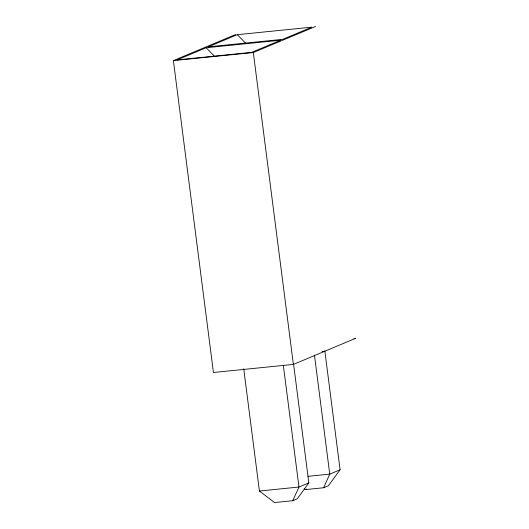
<?xml version="1.0" encoding="UTF-8"?>
<svg xmlns="http://www.w3.org/2000/svg" width="529" height="529" viewBox="0 0 529 529"><rect width="100%" height="100%" fill="white"/><g stroke="black" fill="none" stroke-linecap="round" stroke-linejoin="round"><path stroke-width="0.79" d="M304.149 488.637L305.418 489.596L323.636 487.751L329.746 474.129L314.457 355.085M243.71 368.72L259.415 491.024L274.505 502.55L292.722 500.712L298.971 487.03L283.365 365.539M293.535 363.853L308.83 482.898L297.265 498.807L292.722 500.712M324.813 350.747L340.101 469.792L328.403 485.754L323.636 487.751M278.677 41.599L280.006 40.673M353.987 338.494L355.614 338.329L293.377 364.421L213.438 372.489L173.386 60.61L235.623 34.517M206.158 47.736L177.149 59.896L251.665 52.371L280.674 40.211L206.158 47.736L214.556 56.286M237.276 34.689L208.267 46.85L282.784 39.325L311.799 27.164L237.276 34.689L245.681 43.239M173.386 60.61L253.318 52.543L315.562 26.45M308.83 482.898L298.971 487.03L259.415 491.024M340.101 469.792L329.746 474.129L307.951 476.331M305.418 489.596L306.78 489.021M322.049 351.62L324.495 351.375M253.318 52.543L293.377 364.421"/></g></svg>
